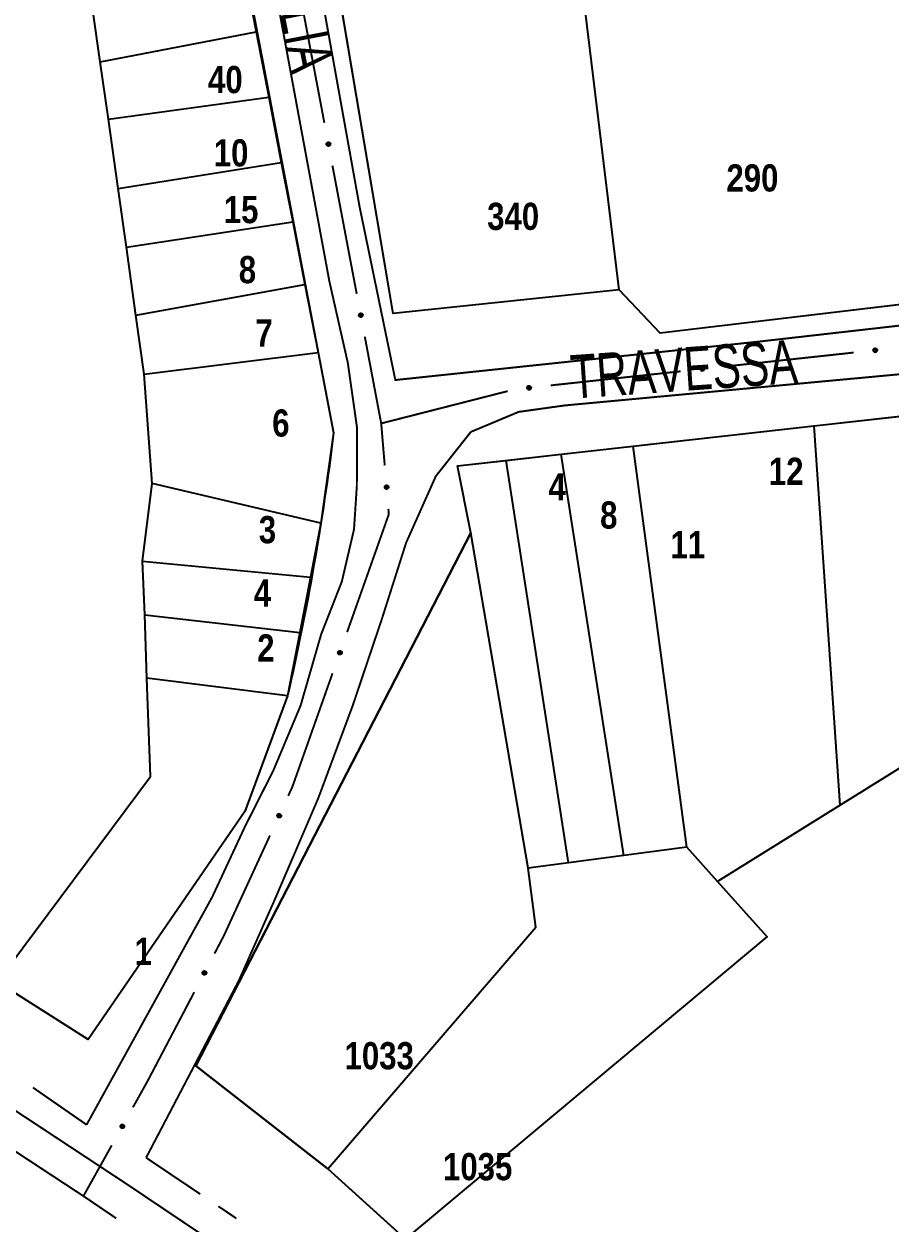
# Model space of a CAD drawing. Extents: x 203591 to 208218, y 4854879 to 4857795.
# Drawn here: x 204294.5 to 204374.2, y 4855645.6 to 4855756 of the extents above; entities that cross this region are included whole.
import ezdxf
from ezdxf.enums import TextEntityAlignment as Align

# ---------------------------------------------------------------- set-up
doc = ezdxf.new("R2010")
doc.units = 0
doc.header["$LTSCALE"] = 1.5
doc.header["$MEASUREMENT"] = 0
doc.linetypes.add('PHANTOMX2', pattern=[5, 2.5, -0.5, 0.5, -0.5, 0.5, -0.5])
doc.linetypes.add('TRACO_25', pattern=[8, 3, -1, 1, -1, 1, -1])
for name, color, linetype in [('CD-MALHA-LOTES', 40, 'CONTINUOUS'), ('RU-QUADRAS', 210, 'CONTINUOUS'), ('SV-EIXO-ROD-ESTR', 7, 'CONTINUOUS'), ('SV-EIXO-RUA-N-PAV', 6, 'CONTINUOUS'), ('SV-FX-DOM-FED', 20, 'CONTINUOUS'), ('SV-ROD-ESTADUAIS', 20, 'CONTINUOUS'), ('SV-RUA-NAO-PAV-S-GUIA-C-GUIA', 7, 'PHANTOMX2'), ('SV-TXT-RUA-N-PAV-S-GUIA-C-GUIA', 7, 'CONTINUOUS'), ('Th_NmrPorta', 7, 'CONTINUOUS')]:
    doc.layers.add(name, color=color, linetype=linetype)
doc.styles.add('ARIAL', font='ARIAL.TTF')
doc.styles.get("Standard").update_dxf_attribs({"font": 'swisscbo.ttf'})

msp = doc.modelspace()

# ---------------------------------------------------------------- linework, layer by layer
at = {"layer": 'CD-MALHA-LOTES', "linetype": 'Continuous', "flags": 128}
for points in [[(204314.26, 4855763.54), (204315.87, 4855755.23)], [(204349.23, 4855731.53), (204345.4, 4855763.1)], [(204301.54, 4855752.48), (204300.26, 4855761.59)], [(204349.23, 4855731.53), (204328.47, 4855729.35), (204323.22, 4855760.47)], [(204301.54, 4855752.48), (204315.87, 4855755.23)], [(204315.87, 4855755.23), (204317.03, 4855749.22)], [(204302.29, 4855747.21), (204301.54, 4855752.48)], [(204302.29, 4855747.21), (204317.03, 4855749.22)], [(204317.03, 4855749.22), (204318.19, 4855743.22)], [(204303.19, 4855740.83), (204302.29, 4855747.21)], [(204303.19, 4855740.83), (204318.19, 4855743.22)], [(204318.19, 4855743.22), (204319.24, 4855737.78)], [(204303.95, 4855735.44), (204303.19, 4855740.83)], [(204303.95, 4855735.44), (204319.24, 4855737.78)], [(204319.24, 4855737.78), (204320.36, 4855732)], [(204304.83, 4855729.18), (204303.95, 4855735.44)], [(204304.83, 4855729.18), (204320.36, 4855732)], [(204320.36, 4855732), (204321.57, 4855725.75)], [(204378.98, 4855730.64), (204353.02, 4855727.55), (204349.23, 4855731.53)], [(204305.59, 4855723.78), (204304.83, 4855729.18)], [(204305.59, 4855723.78), (204321.57, 4855725.75)], [(204321.57, 4855725.75), (204323, 4855718.39), (204321.83, 4855710.08)], [(204306.32, 4855713.72), (204305.59, 4855723.78)], [(204367.18, 4855719.01), (204379.06, 4855720.35)], [(204350.53, 4855717.14), (204367.18, 4855719.01)], [(204369.57, 4855684.16), (204367.18, 4855719.01)], [(204343.92, 4855716.4), (204350.53, 4855717.14)], [(204355.46, 4855680.3), (204350.53, 4855717.14)], [(204335.62, 4855709.18), (204334.39, 4855715.33), (204338.86, 4855715.83)], [(204338.86, 4855715.83), (204343.92, 4855716.4)], [(204344.58, 4855678.86), (204338.86, 4855715.83)], [(204349.68, 4855679.53), (204343.92, 4855716.4)], [(204305.44, 4855706.59), (204306.32, 4855713.72)], [(204321.83, 4855710.08), (204306.32, 4855713.72)], [(204335.62, 4855709.18), (204310.34, 4855660.2), (204322.46, 4855650.71)], [(204321.83, 4855710.08), (204320.87, 4855705.1)], [(204340.89, 4855678.37), (204335.62, 4855709.18)], [(204305.44, 4855706.59), (204320.87, 4855705.1)], [(204305.63, 4855701.63), (204305.44, 4855706.59)], [(204320.87, 4855705.1), (204319.89, 4855700.03)], [(204305.63, 4855701.63), (204319.89, 4855700.03)], [(204305.84, 4855695.81), (204305.63, 4855701.63)], [(204319.89, 4855700.03), (204318.77, 4855694.21)], [(204390.05, 4855696.89), (204369.57, 4855684.16)], [(204292.08, 4855667.9), (204306.17, 4855686.78), (204305.84, 4855695.81)], [(204318.77, 4855694.21), (204305.84, 4855695.81)], [(204318.77, 4855694.21), (204314.84, 4855683.57), (204300.42, 4855662.6), (204292.08, 4855667.9)], [(204369.57, 4855684.16), (204358.27, 4855677.14)], [(204349.68, 4855679.53), (204344.58, 4855678.86)], [(204355.46, 4855680.3), (204349.68, 4855679.53)], [(204358.27, 4855677.14), (204355.46, 4855680.3)], [(204322.46, 4855650.71), (204341.59, 4855672.92), (204340.89, 4855678.37)], [(204344.58, 4855678.86), (204340.89, 4855678.37)], [(204329.6, 4855644.25), (204362.84, 4855672.05), (204358.27, 4855677.14)], [(204329.6, 4855644.25), (204322.46, 4855650.71)]]:
    msp.add_lwpolyline(points, dxfattribs=at)
at = {"layer": 'RU-QUADRAS', "color": 6, "linetype": 'Continuous'}
msp.add_lwpolyline([(203967.87, 4855874.24), (203994.38, 4855881.67), (204093.07, 4855893.76), (204108.15, 4855894.2), (204108.15, 4855892.6), (204122.57, 4855891.14), (204122.57, 4855889.54), (204128.54, 4855889.25), (204137.42, 4855881.67), (204137.86, 4855878.91), (204288.47, 4855897.4), (204302.31, 4855826.9), (204323, 4855718.39, -0.0253075114), (204318.77, 4855694.21), (204314.84, 4855683.57), (204300.42, 4855662.6), (204167.58, 4855747.08), (204180.98, 4855749.27), (203986.66, 4855860.84)], format="xyb", close=True, dxfattribs=at)
msp.add_lwpolyline([(204623.07, 4855760.36), (204583.54, 4855754.94), (204353.02, 4855727.55), (204349.23, 4855731.53), (204328.47, 4855729.35), (204320.23, 4855778.16)], dxfattribs=at)
msp.add_lwpolyline([(204491.62, 4855470.4), (204485.12, 4855481.46), (204492.52, 4855486.1, -0.010500238), (204454.05, 4855542.74), (204439.3, 4855563.81), (204437.19, 4855561.7), (204409.28, 4855590.32), (204403.48, 4855585.4), (204362.14, 4855624.03), (204357.39, 4855619.11), (204322.46, 4855650.71), (204310.34, 4855660.2), (204335.62, 4855709.18), (204334.39, 4855715.33), (204456.15, 4855729.02), (204460.54, 4855709.88), (204472.13, 4855680.56), (204525.15, 4855593.13, -0.0253272203)], format="xyb", dxfattribs=at)
at = {"layer": 'SV-EIXO-ROD-ESTR', "const_width": 0.18, "flags": 128}
for points in [[(204300, 4855648.21), (204293.011528, 4855652.80274)], [(204300.527848, 4855647.852596), (204300, 4855648.21)], [(204303.011976, 4855646.170602), (204300.527848, 4855647.852596)]]:
    msp.add_lwpolyline(points, dxfattribs=at)
at = {"layer": 'SV-EIXO-RUA-N-PAV', "const_width": 0.18, "flags": 128}
for points in [[(204319.914632, 4855758.661537), (204322.144535, 4855746.870543)], [(204322.887836, 4855742.940212), (204325.117738, 4855731.149218)], [(204325.861039, 4855727.218887), (204327.347641, 4855719.358225)], [(204358.863175, 4855724.459776), (204370.793338, 4855725.752531)], [(204342.956291, 4855722.736103), (204354.886454, 4855724.028858)], [(204327.37, 4855719.24), (204338.997109, 4855722.208222)], [(204327.347641, 4855719.358225), (204327.37, 4855719.24)], [(204327.37, 4855719.24), (204327.694106, 4855715.373882)], [(204328.028263, 4855711.387864), (204328.07, 4855710.89)], [(204328.07, 4855710.89), (204324.233834, 4855700.048284)], [(204322.89956, 4855696.277381), (204319.230309, 4855685.907396)], [(204319.21, 4855685.85), (204318.817558, 4855684.996811)], [(204319.230309, 4855685.907396), (204319.21, 4855685.85)], [(204317.146023, 4855681.36281), (204312.967185, 4855672.277805)], [(204312.89, 4855672.11), (204312.046426, 4855670.502617)], [(204312.967185, 4855672.277805), (204312.89, 4855672.11)], [(204310.187613, 4855666.960752), (204306.005282, 4855658.991554)], [(204305.91, 4855658.81), (204304.548933, 4855656.36883)], [(204306.005282, 4855658.991554), (204305.91, 4855658.81)], [(204302.601046, 4855652.875159), (204300.166188, 4855648.50807)], [(204300.166188, 4855648.50807), (204300, 4855648.21)]]:
    msp.add_lwpolyline(points, dxfattribs=at)
at = {"layer": 'SV-EIXO-RUA-N-PAV', "flags": 128}
for points in [[(204322.597649, 4855745.067011), (204322.638443, 4855745.040032), (204322.667986, 4855745.008503), (204322.685058, 4855744.975114), (204322.692451, 4855744.941675), (204322.696161, 4855744.906614), (204322.692102, 4855744.870439), (204322.678704, 4855744.831288), (204322.651927, 4855744.790176), (204322.617639, 4855744.762034), (204322.585801, 4855744.743546), (204322.551376, 4855744.73383), (204322.517256, 4855744.730796), (204322.479819, 4855744.736255), (204322.440276, 4855744.75022), (204322.399588, 4855744.778145), (204322.370836, 4855744.809254), (204322.355171, 4855744.841984), (204322.345623, 4855744.876653), (204322.342264, 4855744.912493), (204322.346453, 4855744.94798), (204322.360585, 4855744.987769), (204322.38868, 4855745.027563), (204322.41938, 4855745.056593), (204322.45188, 4855745.072713), (204322.486224, 4855745.081346), (204322.521345, 4855745.085494), (204322.557878, 4855745.082928), (204322.597649, 4855745.067011)], [(204325.570853, 4855729.345686), (204325.611647, 4855729.318707), (204325.64119, 4855729.287178), (204325.658262, 4855729.253789), (204325.665655, 4855729.22035), (204325.669364, 4855729.185289), (204325.665306, 4855729.149114), (204325.651908, 4855729.109963), (204325.625131, 4855729.068851), (204325.590843, 4855729.040709), (204325.559004, 4855729.022221), (204325.52458, 4855729.012505), (204325.49046, 4855729.009471), (204325.453023, 4855729.01493), (204325.41348, 4855729.028895), (204325.372792, 4855729.05682), (204325.34404, 4855729.08793), (204325.328375, 4855729.120659), (204325.318827, 4855729.155328), (204325.315468, 4855729.191168), (204325.319657, 4855729.226655), (204325.333789, 4855729.266444), (204325.361884, 4855729.306238), (204325.392584, 4855729.335268), (204325.425084, 4855729.351388), (204325.459428, 4855729.360021), (204325.494549, 4855729.364169), (204325.531082, 4855729.361603), (204325.570853, 4855729.345686)], [(204372.626995, 4855726.061951), (204372.657109, 4855726.10049), (204372.69087, 4855726.127454), (204372.725502, 4855726.141838), (204372.75942, 4855726.14657), (204372.794665, 4855726.147502), (204372.830406, 4855726.140602), (204372.868379, 4855726.124157), (204372.90725, 4855726.094221), (204372.932599, 4855726.05782), (204372.948518, 4855726.024621), (204372.955488, 4855725.989538), (204372.95582, 4855725.955285), (204372.947425, 4855725.918396), (204372.930384, 4855725.880077), (204372.899336, 4855725.841719), (204372.866055, 4855725.815511), (204372.832192, 4855725.802477), (204372.796878, 4855725.795693), (204372.760884, 4855725.795172), (204372.725839, 4855725.802148), (204372.687289, 4855725.819375), (204372.649835, 4855725.850521), (204372.623317, 4855725.883416), (204372.609811, 4855725.917087), (204372.603915, 4855725.952005), (204372.60255, 4855725.987344), (204372.60799, 4855726.02356), (204372.626995, 4855726.061951)], [(204356.720111, 4855724.338278), (204356.750225, 4855724.376817), (204356.783987, 4855724.403781), (204356.818618, 4855724.418165), (204356.852536, 4855724.422897), (204356.887781, 4855724.423829), (204356.923522, 4855724.416929), (204356.961495, 4855724.400484), (204357.000366, 4855724.370548), (204357.025715, 4855724.334147), (204357.041634, 4855724.300949), (204357.048604, 4855724.265865), (204357.048936, 4855724.231612), (204357.040541, 4855724.194723), (204357.0235, 4855724.156404), (204356.992452, 4855724.118046), (204356.959172, 4855724.091838), (204356.925309, 4855724.078804), (204356.889994, 4855724.07202), (204356.854001, 4855724.071499), (204356.818955, 4855724.078475), (204356.780405, 4855724.095702), (204356.742952, 4855724.126848), (204356.716434, 4855724.159743), (204356.702928, 4855724.193414), (204356.697032, 4855724.228332), (204356.695667, 4855724.263671), (204356.701107, 4855724.299887), (204356.720111, 4855724.338278)], [(204340.813228, 4855722.614605), (204340.843341, 4855722.653144), (204340.877103, 4855722.680108), (204340.911735, 4855722.694492), (204340.945652, 4855722.699224), (204340.980897, 4855722.700156), (204341.016638, 4855722.693256), (204341.054611, 4855722.676811), (204341.093482, 4855722.646875), (204341.118831, 4855722.610474), (204341.13475, 4855722.577276), (204341.14172, 4855722.542192), (204341.142052, 4855722.507939), (204341.133658, 4855722.47105), (204341.116617, 4855722.432731), (204341.085568, 4855722.394373), (204341.052288, 4855722.368165), (204341.018425, 4855722.355131), (204340.98311, 4855722.348347), (204340.947117, 4855722.347827), (204340.912071, 4855722.354802), (204340.873521, 4855722.372029), (204340.836068, 4855722.403175), (204340.80955, 4855722.43607), (204340.796044, 4855722.469741), (204340.790148, 4855722.504659), (204340.788783, 4855722.539998), (204340.794223, 4855722.576214), (204340.813228, 4855722.614605)], [(204327.958877, 4855713.533247), (204327.996672, 4855713.502206), (204328.022808, 4855713.467799), (204328.036347, 4855713.432828), (204328.040253, 4855713.398805), (204328.040328, 4855713.363548), (204328.032562, 4855713.327985), (204328.015199, 4855713.290423), (204327.984327, 4855713.252291), (204327.947321, 4855713.227834), (204327.913745, 4855713.212726), (204327.878503, 4855713.206611), (204327.844252, 4855713.207111), (204327.807577, 4855713.2164), (204327.769684, 4855713.234367), (204327.732092, 4855713.266339), (204327.7067, 4855713.300246), (204327.694493, 4855713.334416), (204327.688569, 4855713.369885), (204327.688924, 4855713.40588), (204327.696748, 4855713.440746), (204327.714907, 4855713.478866), (204327.746955, 4855713.515551), (204327.780484, 4855713.541262), (204327.814473, 4855713.553946), (204327.849524, 4855713.558992), (204327.884885, 4855713.559498), (204327.920959, 4855713.553179), (204327.958877, 4855713.533247)], [(204323.7184, 4855698.261565), (204323.74009, 4855698.217729), (204323.749768, 4855698.175619), (204323.747731, 4855698.138174), (204323.737303, 4855698.105554), (204323.722875, 4855698.073384), (204323.701174, 4855698.044159), (204323.669903, 4855698.017058), (204323.626082, 4855697.994991), (204323.582293, 4855697.987912), (204323.545475, 4855697.987946), (204323.510835, 4855697.996861), (204323.479819, 4855698.0114), (204323.450207, 4855698.034946), (204323.423052, 4855698.066904), (204323.401929, 4855698.111505), (204323.392725, 4855698.152853), (204323.395646, 4855698.18902), (204323.40483, 4855698.223788), (204323.419952, 4855698.256455), (204323.44142, 4855698.28502), (204323.473647, 4855698.312303), (204323.517943, 4855698.332567), (204323.559079, 4855698.342219), (204323.595277, 4855698.339806), (204323.629303, 4855698.329994), (204323.661745, 4855698.315916), (204323.692031, 4855698.295324), (204323.7184, 4855698.261565)], [(204318.141841, 4855683.264343), (204318.159456, 4855683.218717), (204318.165266, 4855683.175902), (204318.159833, 4855683.138797), (204318.146483, 4855683.10726), (204318.129191, 4855683.076535), (204318.104923, 4855683.049404), (204318.071318, 4855683.025258), (204318.025673, 4855683.007266), (204317.981421, 4855683.004197), (204317.944759, 4855683.007577), (204317.911073, 4855683.019604), (204317.881506, 4855683.036902), (204317.854157, 4855683.063043), (204317.83002, 4855683.097337), (204317.813039, 4855683.143673), (204317.807631, 4855683.185687), (204317.813828, 4855683.221439), (204317.826134, 4855683.255228), (204317.844164, 4855683.286384), (204317.86814, 4855683.31288), (204317.902713, 4855683.33712), (204317.948668, 4855683.353274), (204317.99051, 4855683.359146), (204318.02634, 4855683.353453), (204318.059333, 4855683.340589), (204318.090361, 4855683.32362), (204318.118649, 4855683.30036), (204318.141841, 4855683.264343)], [(204311.281261, 4855668.807754), (204311.296472, 4855668.761271), (204311.300041, 4855668.718211), (204311.29268, 4855668.68144), (204311.277703, 4855668.650643), (204311.258832, 4855668.620861), (204311.233182, 4855668.595033), (204311.198363, 4855668.572672), (204311.151842, 4855668.557086), (204311.10749, 4855668.556329), (204311.071054, 4855668.561617), (204311.038041, 4855668.575385), (204311.009417, 4855668.594202), (204310.983469, 4855668.621733), (204310.961153, 4855668.65724), (204310.946613, 4855668.704398), (204310.943404, 4855668.746637), (204310.951457, 4855668.782017), (204310.965509, 4855668.815118), (204310.985139, 4855668.845292), (204311.010464, 4855668.870501), (204311.046255, 4855668.892905), (204311.09299, 4855668.90664), (204311.135082, 4855668.910321), (204311.170565, 4855668.902767), (204311.202842, 4855668.888199), (204311.232943, 4855668.869635), (204311.25998, 4855668.844931), (204311.281261, 4855668.807754)], [(204303.741104, 4855654.693882), (204303.755134, 4855654.647029), (204303.757611, 4855654.603892), (204303.749322, 4855654.567319), (204303.73357, 4855654.536911), (204303.713951, 4855654.507617), (204303.687655, 4855654.482446), (204303.652281, 4855654.460974), (204303.60538, 4855654.44657), (204303.561024, 4855654.446937), (204303.524734, 4855654.453145), (204303.49208, 4855654.467745), (204303.463941, 4855654.48728), (204303.438699, 4855654.51546), (204303.417289, 4855654.55152), (204303.403947, 4855654.599032), (204303.401808, 4855654.641338), (204303.410755, 4855654.676503), (204303.42564, 4855654.709238), (204303.446028, 4855654.738905), (204303.471983, 4855654.763464), (204303.508329, 4855654.784955), (204303.555397, 4855654.797502), (204303.597569, 4855654.800117), (204303.632849, 4855654.791667), (204303.664747, 4855654.776286), (204303.694369, 4855654.756966), (204303.720771, 4855654.731586), (204303.741104, 4855654.693882)]]:
    msp.add_lwpolyline(points, close=True, dxfattribs=at)
for points in [[(204322.342264, 4855744.912493), (204322.370836, 4855744.809254)], [(204322.345789, 4855744.92609), (204322.383539, 4855744.799913)], [(204322.346453, 4855744.94798), (204322.399588, 4855744.778145)], [(204322.35688, 4855744.962905), (204322.418034, 4855744.771719)], [(204322.360585, 4855744.987769), (204322.440276, 4855744.75022)], [(204322.376849, 4855745.004177), (204322.458979, 4855744.746134)], [(204322.38868, 4855745.027563), (204322.479819, 4855744.736255)], [(204322.403449, 4855745.039759), (204322.496628, 4855744.737978)], [(204322.41938, 4855745.056593), (204322.517256, 4855744.730796)], [(204322.435519, 4855745.0611), (204322.533263, 4855744.735185)], [(204322.45188, 4855745.072713), (204322.551376, 4855744.73383)], [(204322.469111, 4855745.074397), (204322.565694, 4855744.73993)], [(204322.486224, 4855745.081346), (204322.585801, 4855744.743546)], [(204322.505565, 4855745.079902), (204322.602548, 4855744.758009)], [(204322.521345, 4855745.085494), (204322.617639, 4855744.762034)], [(204322.540352, 4855745.079537), (204322.634365, 4855744.780691)], [(204322.557878, 4855745.082928), (204322.651927, 4855744.790176)], [(204322.576153, 4855745.07381), (204322.662812, 4855744.813845)], [(204322.597649, 4855745.067011), (204322.678704, 4855744.831288)], [(204322.619272, 4855745.051413), (204322.683615, 4855744.858052)], [(204322.638443, 4855745.040032), (204322.692102, 4855744.870439)], [(204322.655362, 4855745.022131), (204322.691517, 4855744.897042)], [(204322.667986, 4855745.008503), (204322.696161, 4855744.906614)], [(204325.315468, 4855729.191168), (204325.34404, 4855729.08793)], [(204325.318993, 4855729.204765), (204325.356743, 4855729.078588)], [(204325.319657, 4855729.226655), (204325.372792, 4855729.05682)], [(204325.330084, 4855729.24158), (204325.391238, 4855729.050394)], [(204325.333789, 4855729.266444), (204325.41348, 4855729.028895)], [(204325.350053, 4855729.282852), (204325.432183, 4855729.024809)], [(204325.361884, 4855729.306238), (204325.453023, 4855729.01493)], [(204325.376653, 4855729.318434), (204325.469832, 4855729.016653)], [(204325.392584, 4855729.335268), (204325.49046, 4855729.009471)], [(204325.408723, 4855729.339775), (204325.506466, 4855729.01386)], [(204325.425084, 4855729.351388), (204325.52458, 4855729.012505)], [(204325.442315, 4855729.353072), (204325.538898, 4855729.018605)], [(204325.459428, 4855729.360021), (204325.559004, 4855729.022221)], [(204325.478769, 4855729.358577), (204325.575752, 4855729.036684)], [(204325.494549, 4855729.364169), (204325.590843, 4855729.040709)], [(204325.513556, 4855729.358212), (204325.607569, 4855729.059366)], [(204325.531082, 4855729.361603), (204325.625131, 4855729.068851)], [(204325.549357, 4855729.352485), (204325.636016, 4855729.09252)], [(204325.570853, 4855729.345686), (204325.651908, 4855729.109963)], [(204325.592476, 4855729.330088), (204325.656819, 4855729.136727)], [(204325.611647, 4855729.318707), (204325.665306, 4855729.149114)], [(204325.628566, 4855729.300806), (204325.664721, 4855729.175717)], [(204325.64119, 4855729.287178), (204325.669364, 4855729.185289)], [(204372.60255, 4855725.987344), (204372.932599, 4855726.05782)], [(204372.603915, 4855725.952005), (204372.948518, 4855726.024621)], [(204372.60688, 4855725.971172), (204372.935421, 4855726.042457)], [(204372.60799, 4855726.02356), (204372.90725, 4855726.094221)], [(204372.609493, 4855725.934397), (204372.950536, 4855726.004293)], [(204372.609811, 4855725.917087), (204372.955488, 4855725.989538)], [(204372.609988, 4855726.005821), (204372.91532, 4855726.075965)], [(204372.618522, 4855726.041059), (204372.884513, 4855726.106939)], [(204372.620098, 4855725.899861), (204372.952708, 4855725.971588)], [(204372.623317, 4855725.883416), (204372.95582, 4855725.955285)], [(204372.626995, 4855726.061951), (204372.868379, 4855726.124157)], [(204372.638842, 4855725.866207), (204372.947034, 4855725.935288)], [(204372.644251, 4855726.082277), (204372.842085, 4855726.131164)], [(204372.649835, 4855725.850521), (204372.947425, 4855725.918396)], [(204372.657109, 4855726.10049), (204372.830406, 4855726.140602)], [(204372.672215, 4855725.836883), (204372.935933, 4855725.898399)], [(204372.676288, 4855726.115944), (204372.803841, 4855726.142118)], [(204372.687289, 4855725.819375), (204372.930384, 4855725.880077)], [(204372.69087, 4855726.127454), (204372.794665, 4855726.147502)], [(204372.711782, 4855725.81372), (204372.907197, 4855725.8596)], [(204372.725839, 4855725.802148), (204372.899336, 4855725.841719)], [(204372.747608, 4855725.799759), (204372.87637, 4855725.827437)], [(204372.760884, 4855725.795172), (204372.866055, 4855725.815511)], [(204356.695667, 4855724.263671), (204357.025715, 4855724.334147)], [(204356.697032, 4855724.228332), (204357.041634, 4855724.300949)], [(204356.699996, 4855724.247499), (204357.028537, 4855724.318785)], [(204356.701107, 4855724.299887), (204357.000366, 4855724.370548)], [(204356.702609, 4855724.210724), (204357.043652, 4855724.28062)], [(204356.702928, 4855724.193414), (204357.048604, 4855724.265865)], [(204356.703104, 4855724.282148), (204357.008436, 4855724.352292)], [(204356.711639, 4855724.317386), (204356.977629, 4855724.383266)], [(204356.713214, 4855724.176188), (204357.045824, 4855724.247915)], [(204356.716434, 4855724.159743), (204357.048936, 4855724.231612)], [(204356.720111, 4855724.338278), (204356.961495, 4855724.400484)], [(204356.731958, 4855724.142534), (204357.04015, 4855724.211615)], [(204356.737367, 4855724.358604), (204356.935201, 4855724.407491)], [(204356.742952, 4855724.126848), (204357.040541, 4855724.194723)], [(204356.750225, 4855724.376817), (204356.923522, 4855724.416929)], [(204356.765331, 4855724.11321), (204357.029049, 4855724.174726)], [(204356.769405, 4855724.392271), (204356.896957, 4855724.418445)], [(204356.780405, 4855724.095702), (204357.0235, 4855724.156404)], [(204356.783987, 4855724.403781), (204356.887781, 4855724.423829)], [(204356.804899, 4855724.090047), (204357.000313, 4855724.135927)], [(204356.818955, 4855724.078475), (204356.992452, 4855724.118046)], [(204356.840724, 4855724.076086), (204356.969486, 4855724.103764)], [(204356.854001, 4855724.071499), (204356.959172, 4855724.091838)], [(204340.788783, 4855722.539998), (204341.118831, 4855722.610474)], [(204340.790148, 4855722.504659), (204341.13475, 4855722.577276)], [(204340.793113, 4855722.523826), (204341.121653, 4855722.595112)], [(204340.794223, 4855722.576214), (204341.093482, 4855722.646875)], [(204340.795725, 4855722.487051), (204341.136769, 4855722.556947)], [(204340.796044, 4855722.469741), (204341.14172, 4855722.542192)], [(204340.796221, 4855722.558475), (204341.101552, 4855722.628619)], [(204340.804755, 4855722.593713), (204341.070746, 4855722.659593)], [(204340.80633, 4855722.452515), (204341.13894, 4855722.524242)], [(204340.80955, 4855722.43607), (204341.142052, 4855722.507939)], [(204340.813228, 4855722.614605), (204341.054611, 4855722.676811)], [(204340.825074, 4855722.418861), (204341.133266, 4855722.487942)], [(204340.830484, 4855722.634931), (204341.028318, 4855722.683818)], [(204340.836068, 4855722.403175), (204341.133658, 4855722.47105)], [(204340.843341, 4855722.653144), (204341.016638, 4855722.693256)], [(204340.858447, 4855722.389537), (204341.122166, 4855722.451054)], [(204340.862521, 4855722.668598), (204340.990073, 4855722.694772)], [(204340.873521, 4855722.372029), (204341.116617, 4855722.432731)], [(204340.877103, 4855722.680108), (204340.980897, 4855722.700156)], [(204340.898015, 4855722.366374), (204341.09343, 4855722.412254)], [(204340.912071, 4855722.354802), (204341.085568, 4855722.394373)], [(204340.93384, 4855722.352413), (204341.062602, 4855722.380091)], [(204340.947117, 4855722.347827), (204341.052288, 4855722.368165)], [(204327.762902, 4855713.52616), (204327.824474, 4855713.216381)], [(204327.780484, 4855713.541262), (204327.844252, 4855713.207111)], [(204327.797002, 4855713.544081), (204327.860625, 4855713.209827)], [(204327.814473, 4855713.553946), (204327.878503, 4855713.206611)], [(204327.831786, 4855713.553844), (204327.893373, 4855713.211203)], [(204327.849524, 4855713.558992), (204327.913745, 4855713.212726)], [(204327.868613, 4855713.555562), (204327.931894, 4855713.225386)], [(204327.884885, 4855713.559498), (204327.947321, 4855713.227834)], [(204327.903177, 4855713.551613), (204327.96588, 4855713.244667)], [(204327.920959, 4855713.553179), (204327.984327, 4855713.252291)], [(204327.938196, 4855713.542225), (204327.997594, 4855713.274712)], [(204327.958877, 4855713.533247), (204328.015199, 4855713.290423)], [(204327.688924, 4855713.40588), (204327.7067, 4855713.300246)], [(204327.693832, 4855713.419041), (204327.718373, 4855713.289645)], [(204327.696748, 4855713.440746), (204327.732092, 4855713.266339)], [(204327.708659, 4855713.454517), (204327.749777, 4855713.258045)], [(204327.714907, 4855713.478866), (204327.769684, 4855713.234367)], [(204327.732776, 4855713.49351), (204327.787866, 4855713.228375)], [(204327.746955, 4855713.515551), (204327.807577, 4855713.2164)], [(204327.978777, 4855713.515502), (204328.022843, 4855713.316539)], [(204327.996672, 4855713.502206), (204328.032562, 4855713.327985)], [(204328.011656, 4855713.482656), (204328.034723, 4855713.354506)], [(204328.022808, 4855713.467799), (204328.040328, 4855713.363548)], [(204323.419952, 4855698.256455), (204323.392725, 4855698.152853)], [(204323.429838, 4855698.266434), (204323.399006, 4855698.138391)], [(204323.44142, 4855698.28502), (204323.401929, 4855698.111505)], [(204323.45794, 4855698.292676), (204323.414641, 4855698.096673)], [(204323.473647, 4855698.312303), (204323.423052, 4855698.066904)], [(204323.495956, 4855698.318305), (204323.437163, 4855698.053966)], [(204323.517943, 4855698.332567), (204323.450207, 4855698.034946)], [(204323.536843, 4855698.335681), (204323.465601, 4855698.027982)], [(204323.559079, 4855698.342219), (204323.479819, 4855698.0114)], [(204323.575295, 4855698.337997), (204323.495861, 4855698.007143)], [(204323.595277, 4855698.339806), (204323.510835, 4855697.996861)], [(204323.611017, 4855698.332595), (204323.526279, 4855697.994933)], [(204323.629303, 4855698.329994), (204323.545475, 4855697.987946)], [(204323.645294, 4855698.319019), (204323.567225, 4855697.992024)], [(204323.661745, 4855698.315916), (204323.582293, 4855697.987912)], [(204323.675177, 4855698.301208), (204323.606132, 4855697.995626)], [(204323.692031, 4855698.295324), (204323.626082, 4855697.994991)], [(204323.70324, 4855698.278252), (204323.647395, 4855698.009974)], [(204323.7184, 4855698.261565), (204323.669903, 4855698.017058)], [(204323.729245, 4855698.237207), (204323.687608, 4855698.037721)], [(204323.74009, 4855698.217729), (204323.701174, 4855698.044159)], [(204323.745711, 4855698.193748), (204323.714048, 4855698.067446)], [(204323.749768, 4855698.175619), (204323.722875, 4855698.073384)], [(204317.844164, 4855683.286384), (204317.807631, 4855683.185687)], [(204317.854915, 4855683.295424), (204317.812572, 4855683.170713)], [(204317.86814, 4855683.31288), (204317.813039, 4855683.143673)], [(204317.885286, 4855683.319003), (204317.82435, 4855683.127747)], [(204317.902713, 4855683.33712), (204317.83002, 4855683.097337)], [(204317.925476, 4855683.341069), (204317.842896, 4855683.08317)], [(204317.948668, 4855683.353274), (204317.854157, 4855683.063043)], [(204317.967772, 4855683.354657), (204317.868855, 4855683.054708)], [(204317.99051, 4855683.359146), (204317.881506, 4855683.036902)], [(204318.006276, 4855683.353468), (204317.897095, 4855683.031205)], [(204318.02634, 4855683.353453), (204317.911073, 4855683.019604)], [(204318.041359, 4855683.344841), (204317.926277, 4855683.01628)], [(204318.059333, 4855683.340589), (204317.944759, 4855683.007577)], [(204318.074259, 4855683.328205), (204317.966789, 4855683.009661)], [(204318.090361, 4855683.32362), (204317.981421, 4855683.004197)], [(204318.1024, 4855683.307752), (204318.005863, 4855683.009711)], [(204318.118649, 4855683.30036), (204318.025673, 4855683.007266)], [(204318.12826, 4855683.282339), (204318.048259, 4855683.02025)], [(204318.141841, 4855683.264343), (204318.071318, 4855683.025258)], [(204318.150426, 4855683.239101), (204318.090828, 4855683.044226)], [(204318.159456, 4855683.218717), (204318.104923, 4855683.049404)], [(204318.162873, 4855683.194325), (204318.11986, 4855683.071424)], [(204318.165266, 4855683.175902), (204318.129191, 4855683.076535)], [(204310.985139, 4855668.845292), (204310.943404, 4855668.746637)], [(204311.010464, 4855668.870501), (204310.946613, 4855668.704398)], [(204310.996348, 4855668.853758), (204310.947557, 4855668.731426)], [(204311.027907, 4855668.875721), (204310.957077, 4855668.687904)], [(204311.046255, 4855668.892905), (204310.961153, 4855668.65724)], [(204311.069193, 4855668.895661), (204310.973273, 4855668.64242)], [(204311.09299, 4855668.90664), (204310.983469, 4855668.621733)], [(204311.11214, 4855668.907024), (204310.997712, 4855668.612643)], [(204311.135082, 4855668.910321), (204311.009417, 4855668.594202)], [(204311.15053, 4855668.903828), (204311.024688, 4855668.587699)], [(204311.170565, 4855668.902767), (204311.038041, 4855668.575385)], [(204311.185114, 4855668.893383), (204311.053051, 4855668.571272)], [(204311.202842, 4855668.888199), (204311.071054, 4855668.561617)], [(204311.217103, 4855668.875054), (204311.093163, 4855668.562549)], [(204311.232943, 4855668.869635), (204311.10749, 4855668.556329)], [(204311.244138, 4855668.85316), (204311.132186, 4855668.560561)], [(204311.25998, 4855668.844931), (204311.151842, 4855668.557086)], [(204311.268637, 4855668.826434), (204311.175074, 4855668.568874)], [(204311.281261, 4855668.807754), (204311.198363, 4855668.572672)], [(204311.288518, 4855668.782098), (204311.218836, 4855668.590597)], [(204311.296472, 4855668.761271), (204311.233182, 4855668.595033)], [(204311.298613, 4855668.736734), (204311.249247, 4855668.616244)], [(204311.300041, 4855668.718211), (204311.258832, 4855668.620861)], [(204303.446028, 4855654.738905), (204303.401808, 4855654.641338)], [(204303.471983, 4855654.763464), (204303.403947, 4855654.599032)], [(204303.457447, 4855654.747084), (204303.405574, 4855654.626027)], [(204303.489552, 4855654.768241), (204303.41399, 4855654.582278)], [(204303.508329, 4855654.784955), (204303.417289, 4855654.55152)], [(204303.531329, 4855654.78713), (204303.429029, 4855654.536398)], [(204303.555397, 4855654.797502), (204303.438699, 4855654.51546)], [(204303.574551, 4855654.797402), (204303.452707, 4855654.506012)], [(204303.597569, 4855654.800117), (204303.463941, 4855654.48728)], [(204303.612847, 4855654.793235), (204303.479042, 4855654.480393)], [(204303.632849, 4855654.791667), (204303.49208, 4855654.467745)], [(204303.647156, 4855654.781918), (204303.506981, 4855654.463253)], [(204303.664747, 4855654.776286), (204303.524734, 4855654.453145)], [(204303.678671, 4855654.762785), (204303.546859, 4855654.453518)], [(204303.694369, 4855654.756966), (204303.561024, 4855654.446937)], [(204303.705143, 4855654.740214), (204303.585819, 4855654.450543)], [(204303.720771, 4855654.731586), (204303.60538, 4855654.44657)], [(204303.728958, 4855654.712875), (204303.628904, 4855654.457766)], [(204303.741104, 4855654.693882), (204303.652281, 4855654.460974)], [(204303.747709, 4855654.66805), (204303.673202, 4855654.478374)], [(204303.755134, 4855654.647029), (204303.687655, 4855654.482446)], [(204303.756652, 4855654.622445), (204303.704253, 4855654.503244)], [(204303.757611, 4855654.603892), (204303.713951, 4855654.507617)]]:
    msp.add_lwpolyline(points, dxfattribs=at)
at = {"layer": 'SV-FX-DOM-FED', "const_width": 0.18, "flags": 128}
for points in [[(204300.29, 4855654.77), (204295.359288, 4855658.188784)], [(204305.76, 4855651.74), (204310.739156, 4855648.392164)], [(204312.398875, 4855647.276219), (204314.058594, 4855646.160274)]]:
    msp.add_lwpolyline(points, dxfattribs=at)
at = {"layer": 'SV-ROD-ESTADUAIS', "const_width": 0.18, "flags": 128}
for points in [[(204281.89, 4855663.88), (204304.08, 4855649.25)], [(204304.08, 4855649.25), (204319.83, 4855638.66)]]:
    msp.add_lwpolyline(points, dxfattribs=at)
at = {"layer": 'SV-RUA-NAO-PAV-S-GUIA-C-GUIA', "linetype": 'TRACO_25', "const_width": 0.18, "flags": 128}
for points in [[(204300.29, 4855654.77), (204311.84, 4855675.71), (204314.85, 4855682.18), (204317.45, 4855687.32), (204319.96, 4855693.3), (204321.85, 4855699.85), (204323.75, 4855704.7), (204324.87, 4855709.5), (204325.13, 4855713.5), (204325.15, 4855718.83), (204324.3, 4855724.81), (204322.61, 4855732.28), (204314.34, 4855776.96), (204309.09, 4855803.29), (204302.66, 4855840.25), (204298.33, 4855865.12), (204297.03, 4855872.05), (204295.55, 4855878.51), (204293.73, 4855884.62), (204292.13, 4855890.62), (204290.87, 4855895.01), (204287.95, 4855900.88), (204273.62, 4855898.21), (204242.63, 4855893.59), (204212.29, 4855889.85), (204177.73, 4855885.71), (204147.12, 4855883.14), (204144.13, 4855883.31), (204140.79, 4855884.02), (204136.9, 4855885.09), (204125.01, 4855891.14), (204119.19, 4855893.88), (204112.9, 4855895.53), (204107.81, 4855896.26), (204103.07, 4855896.4), (204097.91, 4855896.12), (204089.42, 4855896.45), (204052.95, 4855893.04), (204017.26, 4855888.38), (204010.91, 4855887.37), (204004.37, 4855885.86), (203997.59, 4855884.2), (203991.99, 4855883.29), (203985.52, 4855881.83), (203980.04, 4855879.68), (203976.24, 4855878.55), (203954.39, 4855870.27), (203951.15, 4855868.8), (203948.69, 4855865.13), (203948.67, 4855864.61), (203948.64, 4855864.43)], [(204637.11, 4855893.57), (204593.06, 4855886.67), (204544.88, 4855879.12), (204478.93, 4855868.79), (204466.05, 4855866.92), (204459.62, 4855865.05), (204454.57, 4855863.39), (204448.41, 4855861.33), (204442.94, 4855859.19), (204436.93, 4855857.04), (204430.92, 4855854.47), (204424.2, 4855851.81), (204417.19, 4855849.6), (204408.28, 4855847.36), (204403.02, 4855846.14), (204395.12, 4855844.57), (204367.34, 4855840.09), (204343.66, 4855835.87), (204317.34, 4855831.9), (204314.08, 4855830.73), (204311.96, 4855829.39), (204310.31, 4855826.66), (204310.14, 4855822.99), (204317.73, 4855783.46), (204342.63, 4855785.8), (204371.25, 4855790.07), (204401.35, 4855795.11), (204439.43, 4855800.78), (204439.73, 4855797.88), (204401.96, 4855792.67), (204371.56, 4855787.64), (204342.2, 4855783.22), (204318.05, 4855779.95), (204325.39, 4855739.12), (204328.67, 4855723.23), (204361.89, 4855726.74), (204405.46, 4855731.69), (204435.71, 4855735.03), (204467.29, 4855739.84), (204489.74, 4855742.41), (204521.62, 4855745.22), (204561.49, 4855748.63), (204600, 4855752.77), (204624.57, 4855755.45), (204637.11, 4855756.7)], [(204305.76, 4855651.74), (204314.29, 4855668.03), (204317.75, 4855675.84), (204321.59, 4855684.8), (204324.74, 4855693.27), (204327.4, 4855701.17), (204329.66, 4855708.27), (204332.39, 4855714.39), (204335.61, 4855718.46), (204340, 4855720.3), (204344.22, 4855720.89), (204376.65, 4855723.91), (204412.34, 4855727.51), (204456.01, 4855732.29), (204457.44, 4855726.33), (204458.99, 4855720.91), (204460.69, 4855715.99), (204463.21, 4855710.13), (204465.5, 4855705.14), (204467.82, 4855699.76), (204471.19, 4855692.67), (204474.84, 4855685.51), (204479.43, 4855676.82), (204493.64, 4855654.05), (204508.54, 4855630.54), (204514.29, 4855621.01), (204520.28, 4855611.02), (204526.92, 4855599.24), (204532.95, 4855588.36), (204538.82, 4855577.59), (204544.11, 4855568.08), (204548.82, 4855556.32), (204552.98, 4855545.9), (204556.46, 4855535.71), (204563.19, 4855513.33), (204571.09, 4855487.01), (204577, 4855466.78), (204578.99, 4855460.24), (204581.04, 4855454.14), (204583.67, 4855448.45), (204586.13, 4855443.49), (204586.07, 4855443.51), (204594.33, 4855419.95), (204594.69, 4855414.6), (204593.88, 4855410.64), (204592, 4855407.78), (204588.1, 4855406.08), (204576.82, 4855403.65), (204563.33, 4855401.21), (204535.63, 4855395.97)]]:
    msp.add_lwpolyline(points, dxfattribs=at)

# ---------------------------------------------------------------- texts
at = {"layer": 'SV-TXT-RUA-N-PAV-S-GUIA-C-GUIA', "style": 'ARIAL', "width": 0.7}
for s, rotation, p in [('BRASÍLIA', 281, (204315.78, 4855768.54)), ('TRAVESSA', 4, (204344.92, 4855721.51))]:
    msp.add_text(s, height=4, rotation=rotation, dxfattribs=at).set_placement(p)
at = {"layer": 'Th_NmrPorta', "color": 1}
for s, p in [('40', (204311.450366, 4855750.849086)), ('10', (204311.980366, 4855744.109086)), ('290', (204359.100366, 4855741.809086)), ('15', (204312.900366, 4855738.899086)), ('340', (204337.110366, 4855738.279086)), ('8', (204314.280366, 4855733.379086)), ('7', (204315.810366, 4855727.559086)), ('6', (204317.350366, 4855719.279086)), ('12', (204363.000366, 4855714.839086)), ('4', (204342.750366, 4855713.409086)), ('8', (204347.490366, 4855710.819086)), ('3', (204316.120366, 4855709.479086)), ('11', (204353.950366, 4855708.089086)), ('4', (204315.660366, 4855703.649086)), ('2', (204315.970366, 4855698.599086)), ('1', (204304.700366, 4855670.709086)), ('1033', (204324.000366, 4855661.119086)), ('1035', (204333.050366, 4855650.919086))]:
    msp.add_text(s, height=2.5, dxfattribs=at).set_placement(p, align=Align.MIDDLE_LEFT)

doc.saveas('drawing.dxf')
